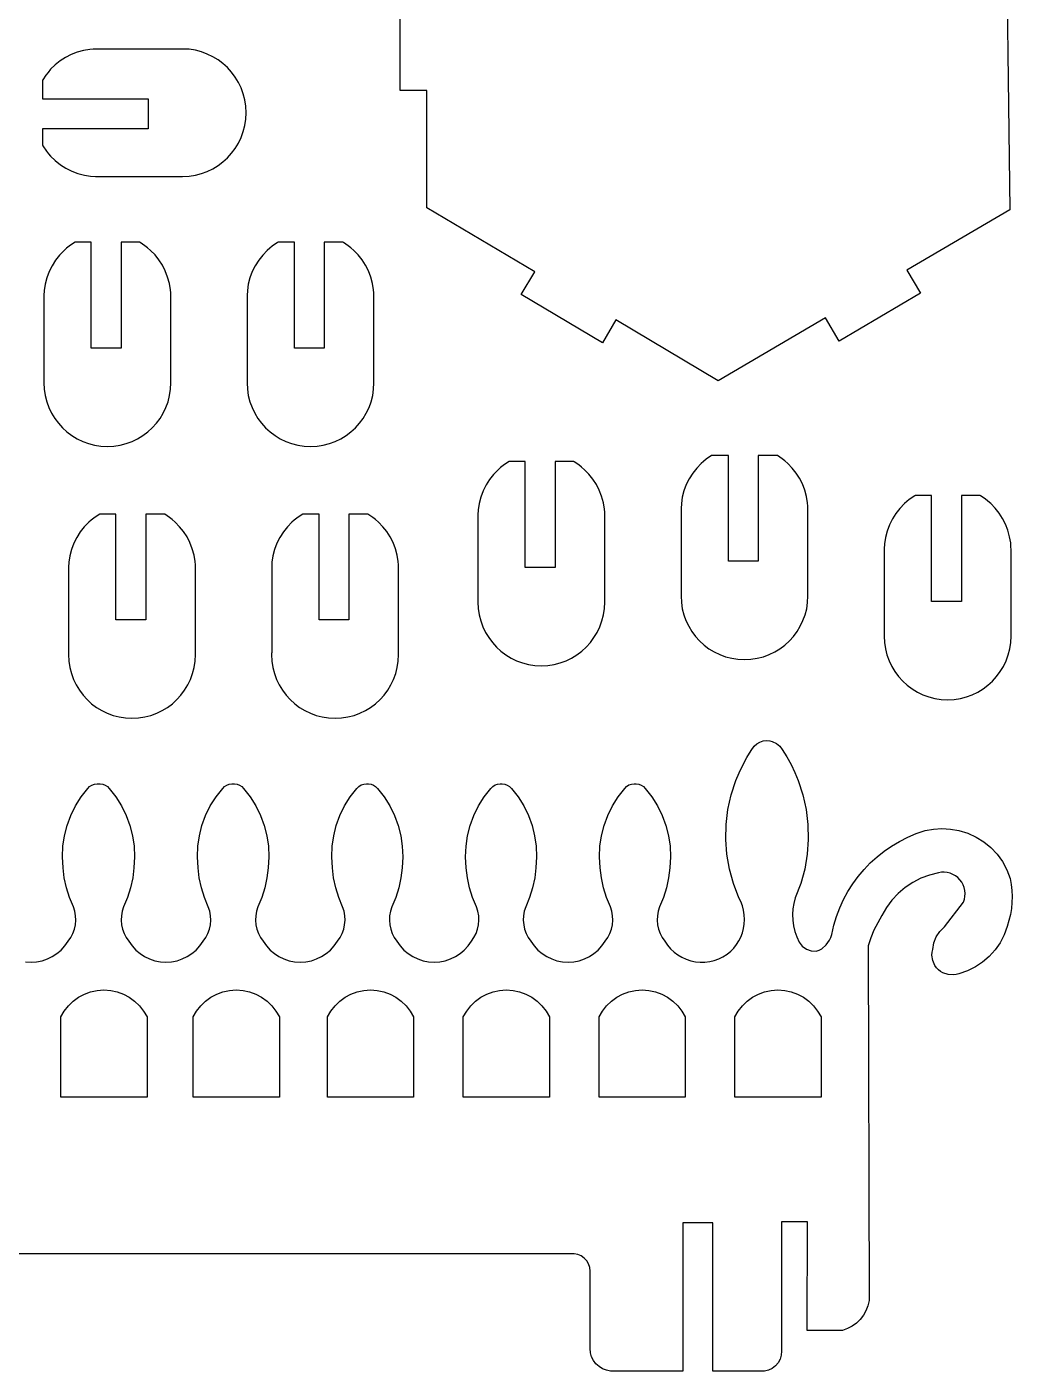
# Model space of a CAD drawing. Extents: x -5.2 to 11.4, y -0.3 to 10.2.
# Drawn here: x 7.5 to 11.36, y -0.28 to 4.98 of the extents above; entities that cross this region are included whole.
import ezdxf

# ---------------------------------------------------------------- set-up
doc = ezdxf.new("R2010")
doc.units = 0
doc.layers.add('Default_Layer', color=1, linetype='CONTINUOUS')

msp = doc.modelspace()

# ---------------------------------------------------------------- linework, layer by layer
at = {"layer": 'Default_Layer'}
for points in [[(9.4882, 5.8218), (9.4332, 5.9154), (9.7515, 6.1036), (9.808, 6.0072), (10.2102, 6.2403), (11.3345, 5.5955), (11.3505, 4.2657), (10.9485, 4.0299), (11.0014, 3.9398), (10.6831, 3.7517), (10.6296, 3.8428), (10.2102, 3.5968), (9.8097, 3.8346), (9.7575, 3.7456), (9.4392, 3.9338), (9.4918, 4.0234), (9.07, 4.2738), (9.07, 4.7332), (8.9656, 4.7332), (8.9656, 5.1039), (9.07, 5.1039), (9.07, 5.5794), (9.4882, 5.8218)], [(8.1072, 4.3964), (8.1081, 4.3964), (8.1135, 4.3963), (8.1389, 4.3976), (8.1636, 4.4014), (8.1874, 4.4075), (8.2102, 4.4159), (8.2319, 4.4264), (8.2524, 4.4389), (8.2715, 4.4532), (8.2892, 4.4693), (8.3052, 4.487), (8.3195, 4.5062), (8.3319, 4.5268), (8.3424, 4.5486), (8.3508, 4.5715), (8.3569, 4.5954), (8.3606, 4.6201), (8.3619, 4.6456), (8.3606, 4.6711), (8.3569, 4.6959), (8.3508, 4.7198), (8.3424, 4.7427), (8.3319, 4.7645), (8.3195, 4.7851), (8.3052, 4.8043), (8.2892, 4.822), (8.2715, 4.8381), (8.2524, 4.8524), (8.2319, 4.8649), (8.2102, 4.8754), (8.1874, 4.8838), (8.1636, 4.8899), (8.1389, 4.8937), (8.1135, 4.895), (8.1069, 4.8949), (7.7851, 4.8949), (7.7792, 4.895), (7.7633, 4.8945), (7.7507, 4.8934), (7.7261, 4.8893), (7.7011, 4.8824), (7.677, 4.873), (7.655, 4.8617), (7.6343, 4.8482), (7.615, 4.8328), (7.5973, 4.8155), (7.587, 4.8036), (7.579, 4.7932), (7.5666, 4.7747), (7.5657, 4.7732), (7.5657, 4.6998), (7.9787, 4.6998), (7.9787, 4.5823), (7.5657, 4.5823), (7.5657, 4.5181), (7.5667, 4.5165), (7.5811, 4.4952), (7.589, 4.4853), (7.5973, 4.4758), (7.6156, 4.458), (7.6355, 4.4422), (7.657, 4.4285), (7.6797, 4.4171), (7.704, 4.4079), (7.7292, 4.4014), (7.7538, 4.3976), (7.773, 4.3964), (8.1072, 4.3964)], [(7.5709, 3.595), (7.5709, 3.5942), (7.5708, 3.5888), (7.5721, 3.5633), (7.5759, 3.5385), (7.582, 3.5146), (7.5903, 3.4917), (7.6008, 3.4699), (7.6133, 3.4494), (7.6276, 3.4302), (7.6436, 3.4125), (7.6612, 3.3964), (7.6804, 3.382), (7.7008, 3.3695), (7.7226, 3.359), (7.7454, 3.3506), (7.7692, 3.3445), (7.7939, 3.3407), (7.8193, 3.3394), (7.8447, 3.3407), (7.8693, 3.3445), (7.8932, 3.3506), (7.916, 3.359), (7.9377, 3.3695), (7.9582, 3.382), (7.9773, 3.3964), (7.995, 3.4125), (8.011, 3.4302), (8.0253, 3.4494), (8.0377, 3.4699), (8.0482, 3.4917), (8.0566, 3.5146), (8.0627, 3.5385), (8.0664, 3.5633), (8.0677, 3.5888), (8.0676, 3.5954), (8.0676, 3.9184), (8.0677, 3.9242), (8.0672, 3.9403), (8.0661, 3.9529), (8.062, 3.9775), (8.0552, 4.0026), (8.0458, 4.0269), (8.0345, 4.0489), (8.0211, 4.0697), (8.0057, 4.089), (7.9885, 4.1068), (7.9767, 4.1172), (7.9663, 4.1252), (7.9478, 4.1377), (7.9464, 4.1385), (7.8732, 4.1385), (7.8732, 3.7241), (7.7562, 3.7241), (7.7562, 4.1385), (7.6922, 4.1385), (7.6906, 4.1376), (7.6694, 4.1231), (7.6595, 4.1152), (7.65, 4.1068), (7.6323, 4.0885), (7.6166, 4.0684), (7.6029, 4.0469), (7.5915, 4.0241), (7.5824, 3.9997), (7.5759, 3.9745), (7.5721, 3.9497), (7.5709, 3.9305), (7.5709, 3.595)], [(8.3659, 3.595), (8.3659, 3.5942), (8.3658, 3.5888), (8.3671, 3.5633), (8.3709, 3.5385), (8.377, 3.5146), (8.3853, 3.4917), (8.3958, 3.4699), (8.4082, 3.4494), (8.4225, 3.4302), (8.4386, 3.4125), (8.4562, 3.3964), (8.4753, 3.382), (8.4958, 3.3695), (8.5175, 3.359), (8.5404, 3.3506), (8.5642, 3.3445), (8.5889, 3.3407), (8.6143, 3.3394), (8.6397, 3.3407), (8.6643, 3.3445), (8.6881, 3.3506), (8.711, 3.359), (8.7327, 3.3695), (8.7532, 3.382), (8.7723, 3.3964), (8.7899, 3.4125), (8.806, 3.4302), (8.8203, 3.4494), (8.8327, 3.4699), (8.8432, 3.4917), (8.8515, 3.5146), (8.8577, 3.5385), (8.8614, 3.5633), (8.8627, 3.5888), (8.8626, 3.5954), (8.8626, 3.9184), (8.8627, 3.9242), (8.8622, 3.9403), (8.8611, 3.9529), (8.857, 3.9775), (8.8502, 4.0026), (8.8408, 4.0269), (8.8295, 4.0489), (8.8161, 4.0697), (8.8007, 4.089), (8.7835, 4.1068), (8.7717, 4.1172), (8.7613, 4.1252), (8.7428, 4.1377), (8.7414, 4.1385), (8.6682, 4.1385), (8.6682, 3.7241), (8.5512, 3.7241), (8.5512, 4.1385), (8.4872, 4.1385), (8.4855, 4.1376), (8.4643, 4.1231), (8.4545, 4.1152), (8.445, 4.1068), (8.4273, 4.0885), (8.4115, 4.0684), (8.3979, 4.0469), (8.3865, 4.0241), (8.3774, 3.9997), (8.3708, 3.9745), (8.3671, 3.9497), (8.3659, 3.9305), (8.3659, 3.595)], [(9.2693, 2.7367), (9.2693, 2.7358), (9.2692, 2.7305), (9.2705, 2.705), (9.2742, 2.6802), (9.2804, 2.6563), (9.2887, 2.6334), (9.2992, 2.6116), (9.3116, 2.5911), (9.3259, 2.5719), (9.342, 2.5542), (9.3596, 2.5381), (9.3787, 2.5237), (9.3992, 2.5112), (9.4209, 2.5007), (9.4438, 2.4923), (9.4676, 2.4862), (9.4922, 2.4824), (9.5176, 2.4811), (9.543, 2.4824), (9.5677, 2.4862), (9.5915, 2.4923), (9.6144, 2.5007), (9.6361, 2.5112), (9.6566, 2.5237), (9.6757, 2.5381), (9.6933, 2.5542), (9.7094, 2.5719), (9.7237, 2.5911), (9.7361, 2.6116), (9.7466, 2.6334), (9.7549, 2.6563), (9.761, 2.6802), (9.7648, 2.705), (9.7661, 2.7305), (9.766, 2.7371), (9.766, 3.0601), (9.7661, 3.0659), (9.7656, 3.0819), (9.7645, 3.0946), (9.7604, 3.1192), (9.7536, 3.1443), (9.7442, 3.1686), (9.7329, 3.1906), (9.7195, 3.2114), (9.7041, 3.2307), (9.6869, 3.2485), (9.6751, 3.2589), (9.6647, 3.2669), (9.6462, 3.2794), (9.6447, 3.2802), (9.5716, 3.2802), (9.5716, 2.8658), (9.4546, 2.8658), (9.4546, 3.2802), (9.3906, 3.2802), (9.3889, 3.2793), (9.3677, 3.2648), (9.3579, 3.2569), (9.3484, 3.2485), (9.3307, 3.2302), (9.3149, 3.2101), (9.3013, 3.1886), (9.2899, 3.1658), (9.2808, 3.1414), (9.2742, 3.1162), (9.2705, 3.0914), (9.2693, 3.0722), (9.2693, 2.7367)], [(10.0643, 2.7609), (10.0642, 2.76), (10.0642, 2.7546), (10.0655, 2.7292), (10.0692, 2.7044), (10.0753, 2.6805), (10.0837, 2.6576), (10.0942, 2.6358), (10.1066, 2.6152), (10.1209, 2.596), (10.1369, 2.5783), (10.1546, 2.5622), (10.1737, 2.5479), (10.1942, 2.5354), (10.2159, 2.5249), (10.2387, 2.5165), (10.2626, 2.5104), (10.2872, 2.5066), (10.3126, 2.5053), (10.338, 2.5066), (10.3627, 2.5104), (10.3865, 2.5165), (10.4093, 2.5249), (10.4311, 2.5354), (10.4515, 2.5479), (10.4707, 2.5622), (10.4883, 2.5783), (10.5043, 2.596), (10.5186, 2.6152), (10.5311, 2.6358), (10.5416, 2.6576), (10.5499, 2.6805), (10.556, 2.7044), (10.5598, 2.7292), (10.5611, 2.7546), (10.561, 2.7612), (10.561, 3.0843), (10.5611, 3.0901), (10.5606, 3.1061), (10.5595, 3.1187), (10.5554, 3.1434), (10.5486, 3.1685), (10.5391, 3.1927), (10.5279, 3.2148), (10.5145, 3.2355), (10.4991, 3.2549), (10.4819, 3.2727), (10.47, 3.283), (10.4597, 3.2911), (10.4412, 3.3035), (10.4397, 3.3044), (10.3665, 3.3044), (10.3665, 2.8899), (10.2495, 2.8899), (10.2495, 3.3044), (10.1855, 3.3044), (10.1839, 3.3034), (10.1627, 3.289), (10.1528, 3.2811), (10.1434, 3.2727), (10.1257, 3.2543), (10.1099, 3.2343), (10.0963, 3.2128), (10.0849, 3.19), (10.0758, 3.1656), (10.0692, 3.1404), (10.0655, 3.1156), (10.0643, 3.0964), (10.0643, 2.7609)], [(10.8593, 2.6038), (10.8592, 2.6029), (10.8592, 2.5975), (10.8604, 2.572), (10.8642, 2.5472), (10.8703, 2.5233), (10.8787, 2.5004), (10.8891, 2.4786), (10.9016, 2.4581), (10.9159, 2.4389), (10.9319, 2.4212), (10.9496, 2.4051), (10.9687, 2.3907), (10.9892, 2.3782), (11.0109, 2.3677), (11.0337, 2.3594), (11.0575, 2.3532), (11.0822, 2.3494), (11.1076, 2.3481), (11.133, 2.3494), (11.1577, 2.3532), (11.1815, 2.3594), (11.2043, 2.3677), (11.226, 2.3782), (11.2465, 2.3907), (11.2656, 2.4051), (11.2833, 2.4212), (11.2993, 2.4389), (11.3136, 2.4581), (11.3261, 2.4786), (11.3365, 2.5004), (11.3449, 2.5233), (11.351, 2.5472), (11.3548, 2.572), (11.3561, 2.5975), (11.356, 2.6041), (11.356, 2.9271), (11.3561, 2.933), (11.3556, 2.949), (11.3544, 2.9616), (11.3504, 2.9862), (11.3435, 3.0113), (11.3341, 3.0356), (11.3228, 3.0576), (11.3094, 3.0784), (11.2941, 3.0978), (11.2769, 3.1155), (11.265, 3.1259), (11.2547, 3.134), (11.2362, 3.1464), (11.2347, 3.1472), (11.1615, 3.1472), (11.1615, 2.7328), (11.0445, 2.7328), (11.0445, 3.1472), (10.9805, 3.1472), (10.9789, 3.1463), (10.9577, 3.1318), (10.9478, 3.1239), (10.9384, 3.1155), (10.9207, 3.0972), (10.9049, 3.0772), (10.8913, 3.0556), (10.8799, 3.0328), (10.8707, 3.0084), (10.8642, 2.9832), (10.8604, 2.9585), (10.8593, 2.9392), (10.8593, 2.6038)], [(7.6673, 2.5312), (7.6673, 2.5303), (7.6672, 2.525), (7.6685, 2.4995), (7.6722, 2.4747), (7.6784, 2.4508), (7.6867, 2.4279), (7.6972, 2.4061), (7.7096, 2.3855), (7.7239, 2.3664), (7.74, 2.3486), (7.7576, 2.3325), (7.7767, 2.3182), (7.7972, 2.3057), (7.8189, 2.2952), (7.8418, 2.2868), (7.8656, 2.2807), (7.8902, 2.2769), (7.9156, 2.2756), (7.941, 2.2769), (7.9657, 2.2807), (7.9895, 2.2868), (8.0123, 2.2952), (8.0341, 2.3057), (8.0545, 2.3182), (8.0737, 2.3325), (8.0913, 2.3486), (8.1074, 2.3664), (8.1217, 2.3855), (8.1341, 2.4061), (8.1446, 2.4279), (8.1529, 2.4508), (8.159, 2.4747), (8.1628, 2.4995), (8.1641, 2.525), (8.164, 2.5315), (8.164, 2.8546), (8.1641, 2.8604), (8.1636, 2.8764), (8.1625, 2.8891), (8.1584, 2.9137), (8.1516, 2.9388), (8.1421, 2.963), (8.1309, 2.9851), (8.1175, 3.0059), (8.1021, 3.0252), (8.0849, 3.043), (8.073, 3.0534), (8.0627, 3.0614), (8.0442, 3.0738), (8.0427, 3.0747), (7.9695, 3.0747), (7.9695, 2.6602), (7.8525, 2.6602), (7.8525, 3.0747), (7.7885, 3.0747), (7.7869, 3.0737), (7.7657, 3.0593), (7.7558, 3.0514), (7.7464, 3.043), (7.7287, 3.0247), (7.7129, 3.0046), (7.6993, 2.9831), (7.6879, 2.9603), (7.6788, 2.9359), (7.6722, 2.9107), (7.6685, 2.8859), (7.6673, 2.8667), (7.6673, 2.5312)], [(8.4623, 2.5312), (8.4622, 2.5303), (8.4622, 2.525), (8.4634, 2.4995), (8.4672, 2.4747), (8.4733, 2.4508), (8.4817, 2.4279), (8.4922, 2.4061), (8.5046, 2.3855), (8.5189, 2.3664), (8.5349, 2.3486), (8.5526, 2.3325), (8.5717, 2.3182), (8.5922, 2.3057), (8.6139, 2.2952), (8.6367, 2.2868), (8.6605, 2.2807), (8.6852, 2.2769), (8.7106, 2.2756), (8.736, 2.2769), (8.7607, 2.2807), (8.7845, 2.2868), (8.8073, 2.2952), (8.829, 2.3057), (8.8495, 2.3182), (8.8687, 2.3325), (8.8863, 2.3486), (8.9023, 2.3664), (8.9166, 2.3855), (8.9291, 2.4061), (8.9395, 2.4279), (8.9479, 2.4508), (8.954, 2.4747), (8.9578, 2.4995), (8.9591, 2.525), (8.959, 2.5315), (8.959, 2.8546), (8.9591, 2.8604), (8.9586, 2.8764), (8.9575, 2.8891), (8.9534, 2.9137), (8.9465, 2.9388), (8.9371, 2.963), (8.9258, 2.9851), (8.9124, 3.0059), (8.8971, 3.0252), (8.8799, 3.043), (8.868, 3.0534), (8.8577, 3.0614), (8.8392, 3.0738), (8.8377, 3.0747), (8.7645, 3.0747), (8.7645, 2.6602), (8.6475, 2.6602), (8.6475, 3.0747), (8.5835, 3.0747), (8.5819, 3.0737), (8.5607, 3.0593), (8.5508, 3.0514), (8.5414, 3.043), (8.5237, 3.0247), (8.5079, 3.0046), (8.4943, 2.9831), (8.4829, 2.9603), (8.4737, 2.9359), (8.4672, 2.9107), (8.4634, 2.8859), (8.4623, 2.8667), (8.4623, 2.5312)], [(7.6371, 1.1065), (7.6505, 1.1296), (7.6667, 1.1503), (7.6854, 1.1683), (7.7064, 1.1835), (7.7292, 1.1957), (7.7536, 1.2047), (7.7792, 1.2102), (7.8057, 1.2121), (7.8322, 1.2102), (7.8579, 1.2047), (7.8823, 1.1957), (7.9051, 1.1835), (7.926, 1.1683), (7.9448, 1.1503), (7.961, 1.1296), (7.9744, 1.1065), (7.9744, 0.7922), (7.6371, 0.7922), (7.6371, 1.1065)], [(8.155, 1.1065), (8.1684, 1.1296), (8.1846, 1.1503), (8.2034, 1.1683), (8.2243, 1.1835), (8.2471, 1.1957), (8.2715, 1.2047), (8.2971, 1.2102), (8.3237, 1.2121), (8.3502, 1.2102), (8.3758, 1.2047), (8.4002, 1.1957), (8.423, 1.1835), (8.444, 1.1683), (8.4627, 1.1503), (8.4789, 1.1296), (8.4923, 1.1065), (8.4923, 0.7922), (8.155, 0.7922), (8.155, 1.1065)], [(8.6805, 1.1065), (8.6939, 1.1296), (8.7101, 1.1503), (8.7288, 1.1683), (8.7498, 1.1835), (8.7726, 1.1957), (8.797, 1.2047), (8.8226, 1.2102), (8.8491, 1.2121), (8.8757, 1.2102), (8.9013, 1.2047), (8.9257, 1.1957), (8.9485, 1.1835), (8.9694, 1.1683), (8.9882, 1.1503), (9.0044, 1.1296), (9.0178, 1.1065), (9.0178, 0.7922), (8.6805, 0.7922), (8.6805, 1.1065)], [(9.212, 1.1065), (9.2254, 1.1296), (9.2416, 1.1503), (9.2603, 1.1683), (9.2813, 1.1835), (9.3041, 1.1957), (9.3285, 1.2047), (9.3541, 1.2102), (9.3806, 1.2121), (9.4072, 1.2102), (9.4328, 1.2047), (9.4572, 1.1957), (9.48, 1.1835), (9.5009, 1.1683), (9.5197, 1.1503), (9.5359, 1.1296), (9.5493, 1.1065), (9.5493, 0.7922), (9.212, 0.7922), (9.212, 1.1065)], [(9.7435, 1.1065), (9.7569, 1.1296), (9.7731, 1.1503), (9.7918, 1.1683), (9.8128, 1.1835), (9.8356, 1.1957), (9.86, 1.2047), (9.8856, 1.2102), (9.9121, 1.2121), (9.9387, 1.2102), (9.9643, 1.2047), (9.9887, 1.1957), (10.0115, 1.1835), (10.0324, 1.1683), (10.0512, 1.1503), (10.0674, 1.1296), (10.0808, 1.1065), (10.0808, 0.7922), (9.7435, 0.7922), (9.7435, 1.1065)], [(10.275, 1.1065), (10.2884, 1.1296), (10.3046, 1.1503), (10.3233, 1.1683), (10.3443, 1.1835), (10.3671, 1.1957), (10.3915, 1.2047), (10.4171, 1.2102), (10.4436, 1.2121), (10.4701, 1.2102), (10.4958, 1.2047), (10.5202, 1.1957), (10.543, 1.1835), (10.5639, 1.1683), (10.5827, 1.1503), (10.5989, 1.1296), (10.6123, 1.1065), (10.6123, 0.7922), (10.275, 0.7922), (10.275, 1.1065)]]:
    msp.add_lwpolyline(points, close=True, dxfattribs=at)
msp.add_lwpolyline([(7.4984, 1.3223), (7.5204, 1.3209), (7.5424, 1.3223), (7.5638, 1.3265), (7.5844, 1.3334), (7.6038, 1.3427), (7.6219, 1.3545), (7.6385, 1.3684), (7.6532, 1.3845), (7.666, 1.4026), (7.6763, 1.4175), (7.6844, 1.4334), (7.6903, 1.4502), (7.6941, 1.4674), (7.6955, 1.485), (7.6947, 1.5028), (7.6916, 1.5204), (7.6861, 1.5376), (7.6709, 1.5744), (7.6591, 1.6124), (7.6508, 1.6512), (7.6459, 1.6908), (7.6433, 1.7329), (7.645, 1.7747), (7.6511, 1.8159), (7.6613, 1.8562), (7.6757, 1.8951), (7.694, 1.9325), (7.7163, 1.9679), (7.7423, 2.001), (7.7498, 2.0086), (7.7586, 2.0143), (7.7685, 2.0179), (7.779, 2.0193), (7.7813, 2.0193), (7.7829, 2.0193), (7.7845, 2.0193), (7.7868, 2.0193), (7.791, 2.0193), (7.7914, 2.0193), (7.8016, 2.0177), (7.811, 2.014), (7.8196, 2.0084), (7.8268, 2.001), (7.8528, 1.9679), (7.8751, 1.9325), (7.8934, 1.8951), (7.9078, 1.8562), (7.918, 1.8159), (7.9241, 1.7747), (7.9258, 1.7329), (7.9231, 1.6908), (7.9183, 1.6512), (7.91, 1.6124), (7.8982, 1.5744), (7.883, 1.5376), (7.8775, 1.5204), (7.8744, 1.5028), (7.8735, 1.485), (7.875, 1.4674), (7.8787, 1.4502), (7.8847, 1.4334), (7.8928, 1.4175), (7.9031, 1.4026), (7.9158, 1.3845), (7.9306, 1.3684), (7.9471, 1.3545), (7.9652, 1.3427), (7.9847, 1.3334), (8.0052, 1.3265), (8.0266, 1.3223), (8.0486, 1.3209), (8.0707, 1.3223), (8.0921, 1.3265), (8.1126, 1.3334), (8.132, 1.3427), (8.1502, 1.3545), (8.1667, 1.3684), (8.1815, 1.3845), (8.1942, 1.4026), (8.2045, 1.4175), (8.2126, 1.4334), (8.2186, 1.4502), (8.2223, 1.4674), (8.2238, 1.485), (8.223, 1.5028), (8.2198, 1.5204), (8.2143, 1.5376), (8.1992, 1.5744), (8.1874, 1.6124), (8.179, 1.6512), (8.1742, 1.6908), (8.1715, 1.7329), (8.1732, 1.7747), (8.1793, 1.8159), (8.1895, 1.8562), (8.2039, 1.8951), (8.2222, 1.9325), (8.2445, 1.9679), (8.2705, 2.001), (8.2779, 2.0085), (8.2866, 2.0141), (8.2963, 2.0178), (8.3066, 2.0193), (8.3103, 2.0193), (8.3125, 2.0193), (8.3127, 2.0193), (8.3126, 2.0194), (8.3166, 2.0194), (8.317, 2.0194), (8.3271, 2.0178), (8.3366, 2.0141), (8.3451, 2.0085), (8.3524, 2.0011), (8.3784, 1.968), (8.4006, 1.9325), (8.419, 1.8952), (8.4333, 1.8562), (8.4436, 1.816), (8.4496, 1.7748), (8.4514, 1.733), (8.4487, 1.6908), (8.4439, 1.6513), (8.4355, 1.6125), (8.4237, 1.5745), (8.4086, 1.5377), (8.4031, 1.5204), (8.3999, 1.5028), (8.3991, 1.4851), (8.4006, 1.4675), (8.4043, 1.4502), (8.4102, 1.4335), (8.4184, 1.4176), (8.4286, 1.4027), (8.4414, 1.3846), (8.4561, 1.3685), (8.4727, 1.3545), (8.4908, 1.3428), (8.5102, 1.3334), (8.5308, 1.3266), (8.5522, 1.3224), (8.5742, 1.321), (8.5962, 1.3224), (8.6176, 1.3266), (8.6382, 1.3334), (8.6576, 1.3428), (8.6757, 1.3545), (8.6923, 1.3685), (8.707, 1.3846), (8.7198, 1.4027), (8.7301, 1.4176), (8.7382, 1.4335), (8.7441, 1.4502), (8.7479, 1.4675), (8.7493, 1.4851), (8.7485, 1.5028), (8.7454, 1.5204), (8.7399, 1.5377), (8.7247, 1.5745), (8.7129, 1.6125), (8.7046, 1.6513), (8.6997, 1.6908), (8.6971, 1.733), (8.6988, 1.7748), (8.7049, 1.816), (8.7151, 1.8562), (8.7295, 1.8952), (8.7478, 1.9325), (8.7701, 1.968), (8.7961, 2.0011), (8.8036, 2.0087), (8.8124, 2.0144), (8.8223, 2.018), (8.8328, 2.0194), (8.8329, 2.0194), (8.8351, 2.0194), (8.8378, 2.0194), (8.8399, 2.0194), (8.8406, 2.0194), (8.8409, 2.0194), (8.8511, 2.0178), (8.8606, 2.0141), (8.8691, 2.0085), (8.8763, 2.0011), (8.9024, 1.968), (8.9246, 1.9325), (8.943, 1.8952), (8.9573, 1.8562), (8.9676, 1.816), (8.9736, 1.7748), (8.9753, 1.733), (8.9727, 1.6908), (8.9678, 1.6513), (8.9595, 1.6125), (8.9477, 1.5745), (8.9325, 1.5377), (8.927, 1.5204), (8.9239, 1.5028), (8.9231, 1.4851), (8.9245, 1.4675), (8.9283, 1.4502), (8.9342, 1.4335), (8.9423, 1.4176), (8.9526, 1.4027), (8.9653, 1.3846), (8.9801, 1.3685), (8.9967, 1.3545), (9.0148, 1.3428), (9.0342, 1.3334), (9.0547, 1.3266), (9.0761, 1.3224), (9.0982, 1.321), (9.1202, 1.3224), (9.1416, 1.3266), (9.1621, 1.3334), (9.1816, 1.3428), (9.1997, 1.3545), (9.2162, 1.3685), (9.231, 1.3846), (9.2437, 1.4027), (9.254, 1.4176), (9.2622, 1.4335), (9.2681, 1.4502), (9.2718, 1.4675), (9.2733, 1.4851), (9.2725, 1.5028), (9.2693, 1.5204), (9.2639, 1.5377), (9.2487, 1.5745), (9.2369, 1.6125), (9.2286, 1.6513), (9.2237, 1.6908), (9.221, 1.733), (9.2228, 1.7748), (9.2288, 1.816), (9.2391, 1.8562), (9.2534, 1.8952), (9.2718, 1.9325), (9.294, 1.968), (9.3201, 2.0011), (9.3275, 2.0087), (9.3364, 2.0144), (9.3462, 2.018), (9.3567, 2.0194), (9.3591, 2.0194), (9.3617, 2.0194), (9.3623, 2.0194), (9.3637, 2.0194), (9.3645, 2.0194), (9.3649, 2.0194), (9.3751, 2.0178), (9.3845, 2.0141), (9.3931, 2.0085), (9.4003, 2.0011), (9.4263, 1.968), (9.4486, 1.9325), (9.4669, 1.8952), (9.4813, 1.8562), (9.4915, 1.816), (9.4976, 1.7748), (9.4993, 1.733), (9.4966, 1.6908), (9.4918, 1.6513), (9.4835, 1.6125), (9.4717, 1.5745), (9.4565, 1.5377), (9.451, 1.5204), (9.4479, 1.5028), (9.447, 1.4851), (9.4485, 1.4675), (9.4522, 1.4502), (9.4582, 1.4335), (9.4663, 1.4176), (9.4766, 1.4027), (9.4893, 1.3846), (9.5041, 1.3685), (9.5206, 1.3545), (9.5387, 1.3428), (9.5582, 1.3334), (9.5787, 1.3266), (9.6001, 1.3224), (9.6221, 1.321), (9.6442, 1.3224), (9.6656, 1.3266), (9.6861, 1.3334), (9.7055, 1.3428), (9.7237, 1.3545), (9.7402, 1.3685), (9.755, 1.3846), (9.7677, 1.4027), (9.778, 1.4176), (9.7861, 1.4335), (9.7921, 1.4502), (9.7958, 1.4675), (9.7973, 1.4851), (9.7965, 1.5028), (9.7933, 1.5204), (9.7878, 1.5377), (9.7727, 1.5745), (9.7609, 1.6125), (9.7525, 1.6513), (9.7477, 1.6908), (9.745, 1.733), (9.7467, 1.7748), (9.7528, 1.816), (9.763, 1.8562), (9.7774, 1.8952), (9.7957, 1.9325), (9.818, 1.968), (9.844, 2.0011), (9.8515, 2.0087), (9.8603, 2.0144), (9.8702, 2.018), (9.8807, 2.0194), (9.8831, 2.0194), (9.8862, 2.0194), (9.8878, 2.0194), (9.8885, 2.0194), (9.8889, 2.0194), (9.899, 2.0178), (9.9085, 2.0141), (9.917, 2.0085), (9.9243, 2.0011), (9.9503, 1.968), (9.9725, 1.9325), (9.9909, 1.8952), (10.0052, 1.8562), (10.0155, 1.816), (10.0215, 1.7748), (10.0233, 1.733), (10.0206, 1.6908), (10.0158, 1.6513), (10.0074, 1.6125), (9.9956, 1.5745), (9.9805, 1.5377), (9.975, 1.5204), (9.9718, 1.5028), (9.971, 1.4851), (9.9725, 1.4675), (9.9762, 1.4502), (9.9821, 1.4335), (9.9903, 1.4176), (10.0005, 1.4027), (10.0112, 1.3872), (10.0234, 1.3731), (10.037, 1.3605), (10.0519, 1.3494), (10.0678, 1.3401), (10.0847, 1.3324), (10.1024, 1.3267), (10.1208, 1.3229), (10.1395, 1.3211), (10.1581, 1.3214), (10.1765, 1.3237), (10.1945, 1.328), (10.2119, 1.3342), (10.2285, 1.3423), (10.2443, 1.3522), (10.2591, 1.3638), (10.2709, 1.3761), (10.2815, 1.3895), (10.2907, 1.4039), (10.2984, 1.4193), (10.3046, 1.4356), (10.3092, 1.4525), (10.312, 1.4702), (10.3129, 1.4883), (10.312, 1.5058), (10.309, 1.5248), (10.3043, 1.542), (10.2979, 1.5585), (10.2905, 1.573), (10.2693, 1.6284), (10.2538, 1.6852), (10.2438, 1.743), (10.2395, 1.8013), (10.2409, 1.8598), (10.2479, 1.9181), (10.2606, 1.9756), (10.279, 2.032), (10.2917, 2.0626), (10.306, 2.0925), (10.3219, 2.1215), (10.3394, 2.1496), (10.3506, 2.1661), (10.3609, 2.1753), (10.3729, 2.1822), (10.3863, 2.1866), (10.4007, 2.1882), (10.4124, 2.1872), (10.4213, 2.185), (10.4375, 2.1773), (10.4511, 2.1659), (10.4602, 2.1532), (10.4784, 2.1243), (10.4949, 2.0944), (10.5098, 2.0636), (10.5229, 2.032), (10.5413, 1.9756), (10.554, 1.9181), (10.561, 1.8598), (10.5624, 1.8013), (10.5581, 1.743), (10.5482, 1.6852), (10.5326, 1.6284), (10.5114, 1.573), (10.5058, 1.5512), (10.5024, 1.5291), (10.501, 1.5069), (10.5019, 1.4847), (10.5048, 1.4627), (10.5098, 1.4411), (10.5169, 1.4199), (10.5261, 1.3994), (10.5388, 1.3836), (10.555, 1.3721), (10.5736, 1.3653), (10.5937, 1.3637), (10.6047, 1.368), (10.6149, 1.3737), (10.6325, 1.3886), (10.6458, 1.4075), (10.6505, 1.4181), (10.6539, 1.4295), (10.6622, 1.4652), (10.6727, 1.5), (10.6856, 1.5337), (10.7006, 1.5663), (10.7176, 1.5976), (10.7367, 1.6277), (10.7577, 1.6563), (10.7805, 1.6835), (10.8051, 1.7091), (10.8313, 1.7329), (10.8592, 1.7551), (10.8885, 1.7753), (10.9193, 1.7936), (10.9514, 1.8099), (10.9847, 1.824), (11.0193, 1.8359), (11.0522, 1.8421), (11.0855, 1.8441), (11.1188, 1.8421), (11.1518, 1.8359), (11.1866, 1.8253), (11.2193, 1.8105), (11.2496, 1.7916), (11.277, 1.7691), (11.3014, 1.7432), (11.3224, 1.7143), (11.3395, 1.6826), (11.3525, 1.6485), (11.3566, 1.625), (11.3591, 1.6014), (11.36, 1.5777), (11.3593, 1.554), (11.357, 1.5304), (11.3531, 1.507), (11.3476, 1.4839), (11.3405, 1.4611), (11.3287, 1.4281), (11.3129, 1.3972), (11.2934, 1.3689), (11.2706, 1.3434), (11.2447, 1.321), (11.2161, 1.3021), (11.185, 1.2869), (11.1518, 1.2758), (11.1413, 1.2726), (11.1306, 1.2709), (11.1094, 1.2721), (11.0892, 1.2789), (11.0799, 1.2845), (11.0714, 1.2913), (11.0639, 1.2993), (11.0576, 1.3082), (11.0492, 1.3278), (11.0463, 1.3489), (11.0471, 1.3597), (11.0494, 1.3705), (11.0534, 1.3961), (11.0627, 1.4199), (11.0769, 1.4412), (11.0956, 1.4591), (11.1698, 1.5558), (11.1735, 1.5671), (11.1755, 1.5786), (11.176, 1.5901), (11.1749, 1.6016), (11.1723, 1.6128), (11.1682, 1.6236), (11.1626, 1.6338), (11.1555, 1.6433), (11.1472, 1.6517), (11.138, 1.6588), (11.128, 1.6645), (11.1173, 1.6688), (11.1062, 1.6716), (11.0947, 1.6729), (11.0831, 1.6726), (11.0715, 1.6707), (11.0363, 1.662), (11.0027, 1.6494), (10.9709, 1.633), (10.9414, 1.6132), (10.9143, 1.5901), (10.8899, 1.564), (10.8686, 1.535), (10.8506, 1.5035), (10.834, 1.4752), (10.8193, 1.446), (10.8068, 1.4157), (10.7964, 1.3846), (10.8005, -0.0036), (10.7956, -0.0241), (10.788, -0.0434), (10.7778, -0.0612), (10.7653, -0.0774), (10.7507, -0.0916), (10.7341, -0.1037), (10.7158, -0.1134), (10.6961, -0.1205), (10.5575, -0.1205), (10.5596, 0.3047), (10.4572, 0.3047), (10.4572, -0.2011), (10.4563, -0.2173), (10.452, -0.2328), (10.4446, -0.247), (10.4341, -0.2594), (10.4212, -0.2693), (10.4067, -0.2761), (10.3911, -0.2796), (10.3749, -0.2796), (10.1882, -0.2796), (10.1882, 0.3006), (10.0717, 0.3006), (10.0717, -0.2796), (9.7887, -0.2796), (9.7722, -0.2764), (9.7569, -0.2704), (9.7433, -0.2617), (9.7315, -0.2509), (9.7218, -0.238), (9.7145, -0.2236), (9.71, -0.2078), (9.7084, -0.191), (9.7084, 0.1112), (9.707, 0.1258), (9.7027, 0.1396), (9.6956, 0.1521), (9.6858, 0.163), (9.674, 0.1715), (9.6608, 0.1772), (9.6466, 0.18), (9.6321, 0.1797), (5.9222, 0.1797)], dxfattribs=at)

doc.saveas('drawing.dxf')
